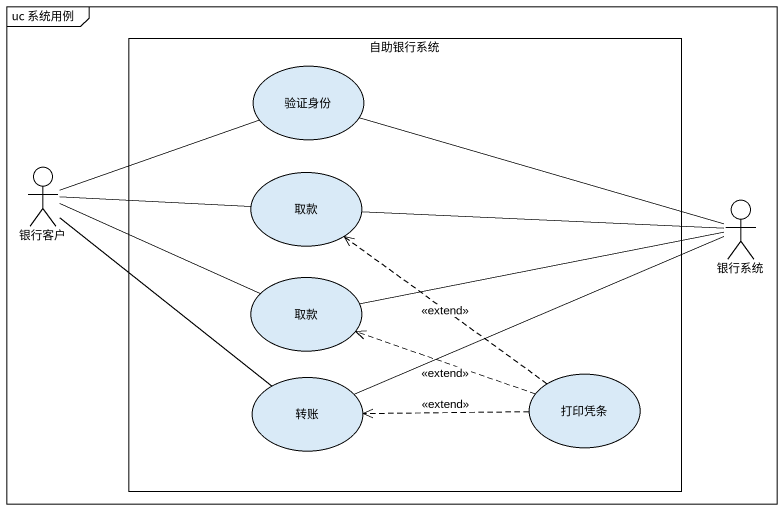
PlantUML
@startuml
mainframe uc 系统用例
rectangle 自助银行系统 {
  usecase 验证身份
  usecase 取款
  usecase "取款" as 取款_2
  usecase 转账
  usecase 打印凭条
}
actor 银行客户
actor 银行系统
验证身份 -right- 银行系统
银行客户 -right- 验证身份
银行客户 -right- 取款
银行客户 -right- 取款_2
银行客户 -- 转账
取款 -right- 银行系统
取款_2 -right- 银行系统
转账 -right- 银行系统
打印凭条 .up.> 取款 : <<extend>>
打印凭条 .left.> 取款_2 : <<extend>>
打印凭条 .left.> 转账 : <<extend>>
@enduml
